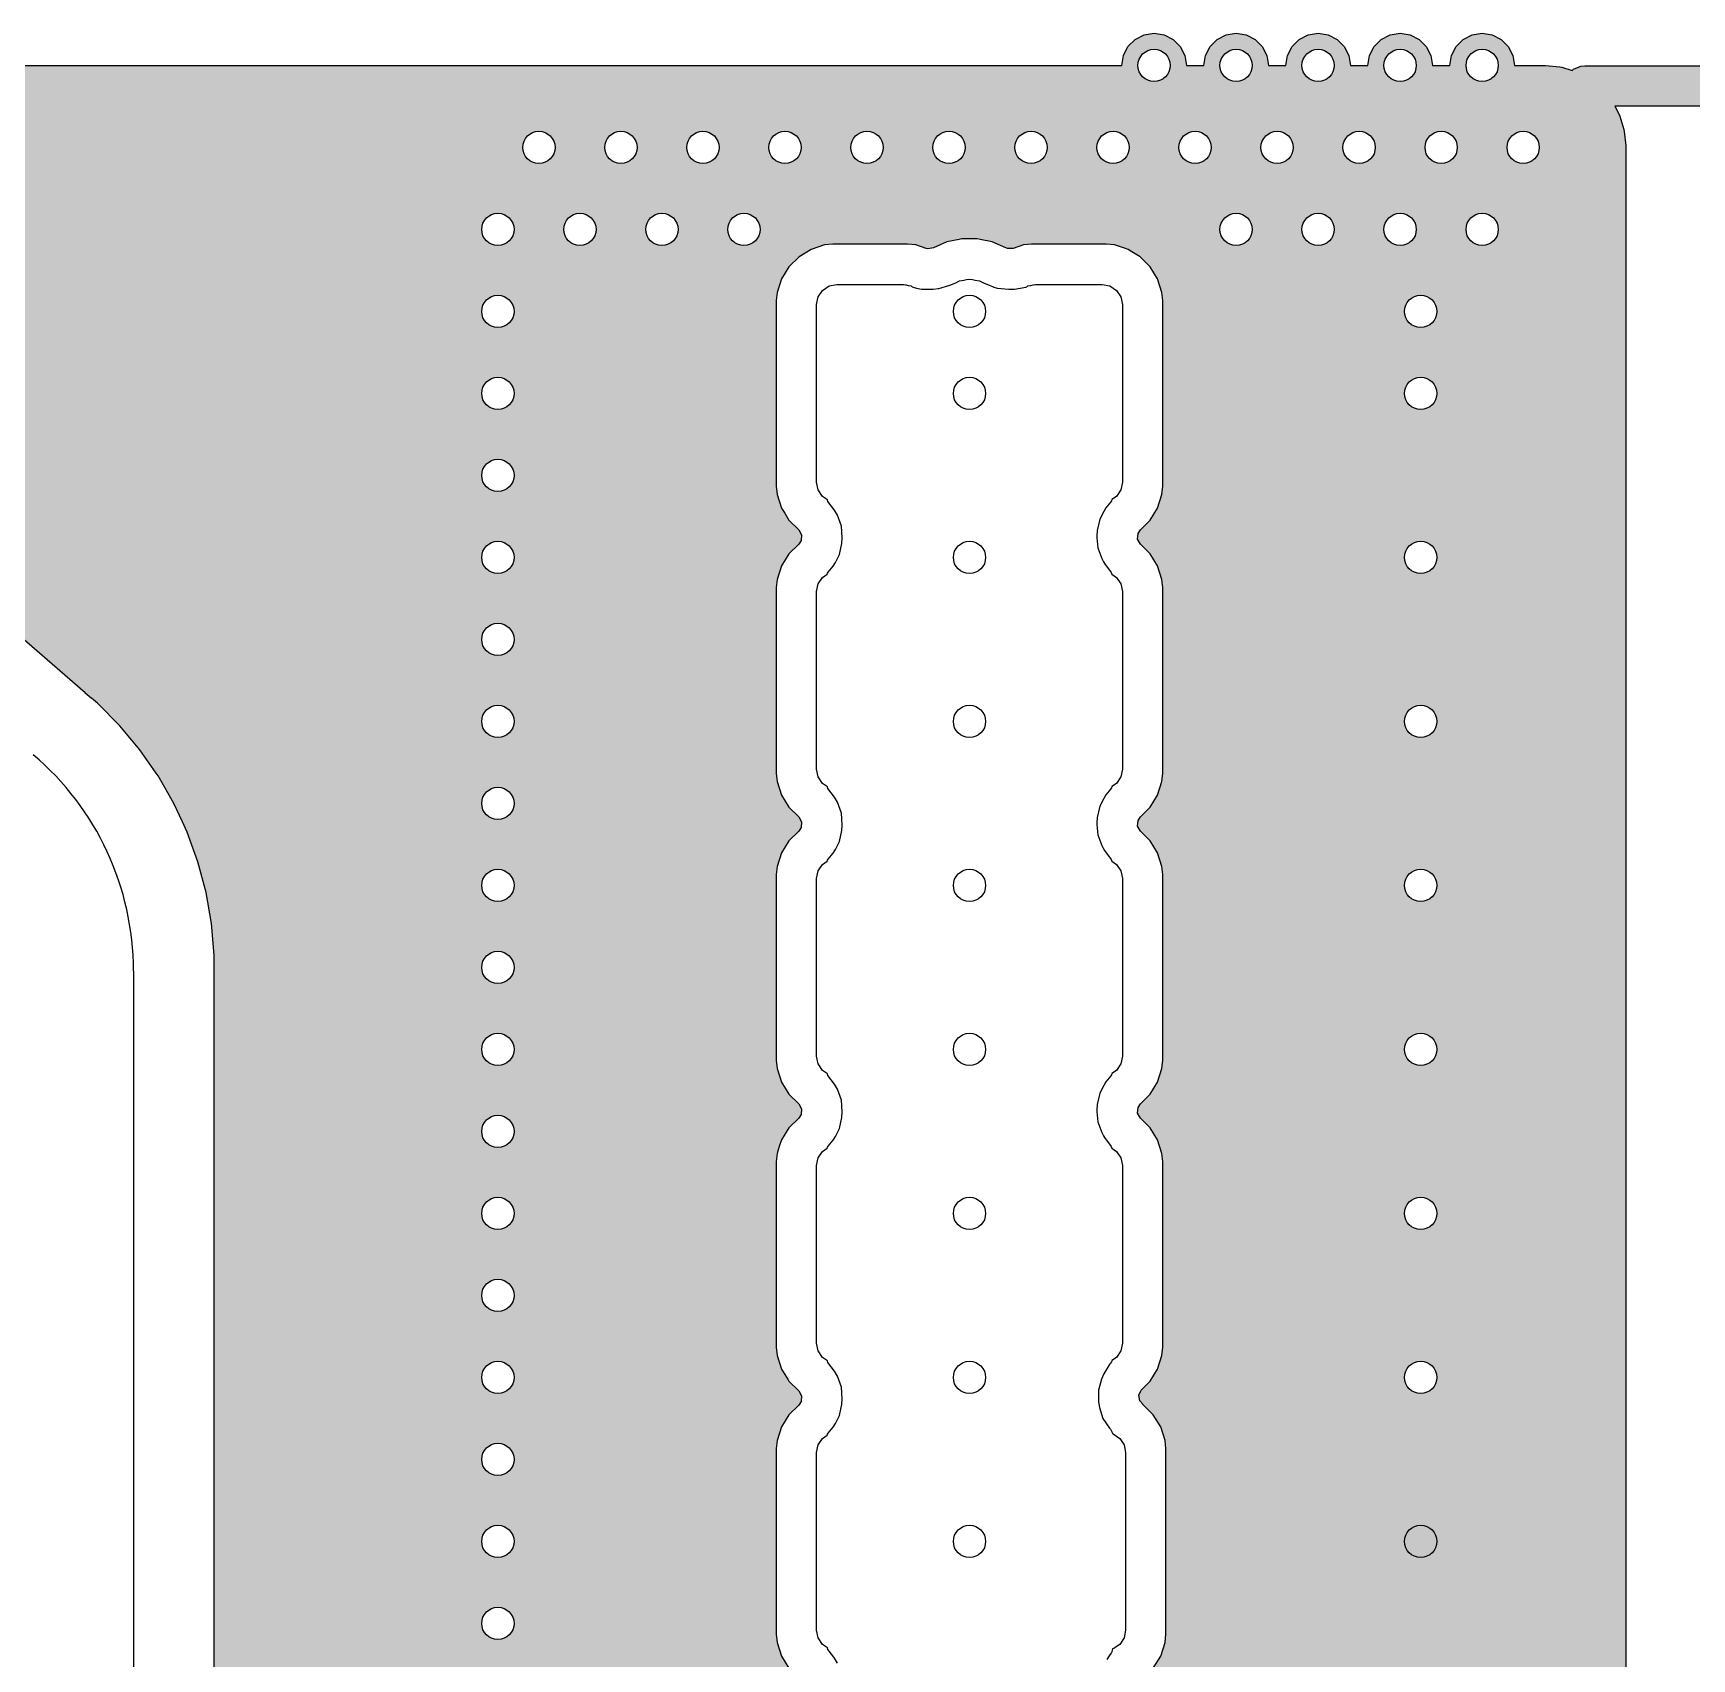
# Model space of a CAD drawing. Header units: millimetres. Extents: x -3894 to -3474, y -291 to 6.
# Drawn here: x -3743.96 to -3723.42, y -243.22 to -223.07 of the extents above; entities that cross this region are included whole.
import ezdxf

# ---------------------------------------------------------------- set-up
doc = ezdxf.new("R2010")
doc.units = ezdxf.units.MM
doc.layers.add('BLACK', color=7, linetype='Continuous')

msp = doc.modelspace()

# ---------------------------------------------------------------- hatches: boundary and pattern name
h = msp.add_hatch(color=256)
h.paths.add_polyline_path([(-3748.116, -223.474), (-3749.791, -223.474), (-3749.841, -223.485), (-3749.894, -223.529), (-3749.915, -223.596), (-3749.897, -223.663), (-3749.742, -223.914), (-3749.74, -223.918), (-3749.38, -224.461), (-3749.141, -224.821), (-3749.139, -224.824), (-3748.51, -225.706), (-3748.508, -225.71), (-3748.116, -226.222)])
h.paths.add_polyline_path([(-3736.259, -223.474), (-3748.116, -223.474), (-3748.116, -226.222), (-3747.989, -226.388), (-3747.989, -226.388), (-3747.85, -226.57), (-3747.848, -226.574), (-3747.788, -226.646), (-3747.162, -227.412), (-3747.159, -227.415), (-3746.445, -228.23), (-3746.442, -228.233), (-3746.033, -228.67), (-3745.702, -229.023), (-3745.699, -229.026), (-3744.932, -229.792), (-3744.929, -229.794), (-3744.769, -229.944), (-3744.524, -230.173), (-3736.259, -230.173), (-3736.259, -225.687, -0.290043), (-3736.374, -225.506, -0.290043), (-3736.259, -225.326)])
h.paths.add_polyline_path([(-3738.006, -225.506, -1), (-3738.406, -225.506, -1)], flags=16)
h.paths.add_polyline_path([(-3738.006, -226.522, -1), (-3738.406, -226.522, -1)], flags=16)
h.paths.add_polyline_path([(-3738.006, -227.538, -1), (-3738.406, -227.538, -1)], flags=16)
h.paths.add_polyline_path([(-3737.498, -224.49, -1), (-3737.898, -224.49, -1)], flags=16)
h.paths.add_polyline_path([(-3738.006, -228.554, -1), (-3738.406, -228.554, -1)], flags=16)
h.paths.add_polyline_path([(-3736.99, -225.506, -1), (-3737.39, -225.506, -1)], flags=16)
h.paths.add_polyline_path([(-3738.006, -229.57, -1), (-3738.406, -229.57, -1)], flags=16)
h.paths.add_polyline_path([(-3736.482, -224.49, -1), (-3736.882, -224.49, -1)], flags=16)
h.paths.add_polyline_path([(-3734.758, -226.388), (-3734.748, -226.286), (-3734.692, -226.119), (-3734.6, -225.97), (-3734.476, -225.846), (-3734.327, -225.754), (-3734.16, -225.698), (-3734.16, -225.698), (-3734.058, -225.688), (-3733.133, -225.688), (-3733.03, -225.698), (-3732.902, -225.741), (-3732.881, -225.746), (-3732.812, -225.736), (-3732.643, -225.661), (-3732.458, -225.622), (-3732.269, -225.622), (-3732.23, -225.63), (-3732.084, -225.661), (-3731.915, -225.736), (-3731.895, -225.743), (-3731.825, -225.741), (-3731.697, -225.698), (-3731.595, -225.688), (-3730.67, -225.688), (-3730.567, -225.698), (-3730.567, -225.698), (-3730.446, -225.738), (-3730.4, -225.754), (-3730.354, -225.782), (-3730.251, -225.846), (-3730.127, -225.97), (-3730.035, -226.119), (-3729.98, -226.286), (-3729.969, -226.388), (-3729.969, -228.688), (-3729.98, -228.791), (-3730.035, -228.958), (-3730.127, -229.107), (-3730.248, -229.229), (-3730.277, -229.273), (-3730.282, -229.343), (-3730.248, -229.404), (-3730.127, -229.526), (-3730.035, -229.675), (-3729.98, -229.842), (-3729.969, -229.944), (-3729.969, -230.173), (-3724.236, -230.173), (-3724.236, -224.481), (-3724.236, -224.468), (-3724.254, -224.291), (-3724.258, -224.268), (-3724.308, -224.103), (-3724.317, -224.081), (-3724.372, -223.978), (-3723.972, -223.978), (-3723.972, -223.478), (-3724.744, -223.478), (-3724.792, -223.483), (-3724.882, -223.521), (-3724.901, -223.536), (-3725.029, -223.497), (-3725.053, -223.492), (-3725.229, -223.475), (-3725.242, -223.474), (-3725.614, -223.474), (-3725.633, -223.351), (-3725.69, -223.239), (-3725.778, -223.151), (-3725.89, -223.094), (-3726.014, -223.074), (-3726.137, -223.094), (-3726.249, -223.151), (-3726.337, -223.239), (-3726.394, -223.351), (-3726.414, -223.474), (-3726.63, -223.474), (-3726.649, -223.351), (-3726.706, -223.239), (-3726.794, -223.151), (-3726.906, -223.094), (-3727.03, -223.074), (-3727.153, -223.094), (-3727.265, -223.151), (-3727.353, -223.239), (-3727.41, -223.351), (-3727.43, -223.474), (-3727.646, -223.474), (-3727.665, -223.351), (-3727.722, -223.239), (-3727.81, -223.151), (-3727.922, -223.094), (-3728.046, -223.074), (-3728.169, -223.094), (-3728.281, -223.151), (-3728.369, -223.239), (-3728.426, -223.351), (-3728.446, -223.474), (-3728.662, -223.474), (-3728.681, -223.351), (-3728.738, -223.239), (-3728.826, -223.151), (-3728.938, -223.094), (-3729.062, -223.074), (-3729.185, -223.094), (-3729.297, -223.151), (-3729.385, -223.239), (-3729.442, -223.351), (-3729.462, -223.474), (-3729.678, -223.474), (-3729.697, -223.351), (-3729.754, -223.239), (-3729.842, -223.151), (-3729.954, -223.094), (-3730.078, -223.074), (-3730.201, -223.094), (-3730.313, -223.151), (-3730.401, -223.239), (-3730.458, -223.351), (-3730.478, -223.474), (-3736.259, -223.474), (-3736.259, -225.326, -0.550336), (-3735.974, -225.506, -0.550336), (-3736.259, -225.687), (-3736.259, -230.173), (-3734.758, -230.173), (-3734.758, -229.944), (-3734.748, -229.842), (-3734.692, -229.675), (-3734.6, -229.526), (-3734.479, -229.404), (-3734.45, -229.36), (-3734.445, -229.29), (-3734.479, -229.229), (-3734.6, -229.107), (-3734.652, -229.023), (-3734.692, -228.958), (-3734.748, -228.791), (-3734.748, -228.791), (-3734.758, -228.688)])
h.paths.add_polyline_path([(-3735.358, -225.506, -1), (-3734.958, -225.506, -1)], flags=16)
h.paths.add_polyline_path([(-3735.866, -224.49, -1), (-3735.466, -224.49, -1)], flags=16)
h.paths.add_polyline_path([(-3734.85, -224.49, -1), (-3734.45, -224.49, -1)], flags=16)
h.paths.add_polyline_path([(-3733.834, -224.49, -1), (-3733.434, -224.49, -1)], flags=16)
h.paths.add_polyline_path([(-3732.818, -224.49, -1), (-3732.418, -224.49, -1)], flags=16)
h.paths.add_polyline_path([(-3731.802, -224.49, -1), (-3731.402, -224.49, -1)], flags=16)
h.paths.add_polyline_path([(-3730.786, -224.49, -1), (-3730.386, -224.49, -1)], flags=16)
h.paths.add_polyline_path([(-3729.77, -224.49, -1), (-3729.37, -224.49, -1)], flags=16)
h.paths.add_polyline_path([(-3730.278, -223.474, -1), (-3729.878, -223.474, -1)], flags=16)
h.paths.add_polyline_path([(-3729.262, -225.506, -1), (-3728.862, -225.506, -1)], flags=16)
h.paths.add_polyline_path([(-3729.262, -223.474, -1), (-3728.862, -223.474, -1)], flags=16)
h.paths.add_polyline_path([(-3728.754, -224.49, -1), (-3728.354, -224.49, -1)], flags=16)
h.paths.add_polyline_path([(-3728.246, -225.506, -1), (-3727.846, -225.506, -1)], flags=16)
h.paths.add_polyline_path([(-3728.246, -223.474, -1), (-3727.846, -223.474, -1)], flags=16)
h.paths.add_polyline_path([(-3727.738, -224.49, -1), (-3727.338, -224.49, -1)], flags=16)
h.paths.add_polyline_path([(-3727.23, -225.506, -1), (-3726.83, -225.506, -1)], flags=16)
h.paths.add_polyline_path([(-3726.576, -227.538, -1), (-3726.976, -227.538, -1)], flags=16)
h.paths.add_polyline_path([(-3726.576, -226.522, -1), (-3726.976, -226.522, -1)], flags=16)
h.paths.add_polyline_path([(-3726.576, -229.57, -1), (-3726.976, -229.57, -1)], flags=16)
h.paths.add_polyline_path([(-3727.23, -223.474, -1), (-3726.83, -223.474, -1)], flags=16)
h.paths.add_polyline_path([(-3726.722, -224.49, -1), (-3726.322, -224.49, -1)], flags=16)
h.paths.add_polyline_path([(-3726.214, -225.506, -1), (-3725.814, -225.506, -1)], flags=16)
h.paths.add_polyline_path([(-3726.214, -223.474, -1), (-3725.814, -223.474, -1)], flags=16)
h.paths.add_polyline_path([(-3725.706, -224.49, -1), (-3725.306, -224.49, -1)], flags=16)
h = msp.add_hatch(color=256)
h.paths.add_polyline_path([(-3713.137, -223.552), (-3713.175, -223.521), (-3713.265, -223.483), (-3713.314, -223.478), (-3723.972, -223.478), (-3723.972, -223.978), (-3713.417, -223.978), (-3711.167, -226.228), (-3711.174, -226.268), (-3711.154, -226.392), (-3711.097, -226.504), (-3711.009, -226.592), (-3710.897, -226.649), (-3710.774, -226.668), (-3710.65, -226.649), (-3710.538, -226.592), (-3710.45, -226.504), (-3710.393, -226.392), (-3710.374, -226.268), (-3710.393, -226.145), (-3710.45, -226.033), (-3710.538, -225.945), (-3710.65, -225.888), (-3710.774, -225.868), (-3710.814, -225.875)])
h.paths.add_polyline_path([(-3710.574, -226.268, -1), (-3710.974, -226.268, -1)], flags=16)
h = msp.add_hatch(color=256)
h.paths.add_polyline_path([(-3736.259, -230.173), (-3744.524, -230.173), (-3744.137, -230.534), (-3744.134, -230.536), (-3743.318, -231.249), (-3743.316, -231.251), (-3743.242, -231.313), (-3743.166, -231.377), (-3742.89, -231.655), (-3742.89, -231.655), (-3742.639, -231.956), (-3742.438, -232.244), (-3742.415, -232.278), (-3742.415, -232.278), (-3742.333, -232.421), (-3742.22, -232.618), (-3742.114, -232.846), (-3742.055, -232.973), (-3741.921, -233.342), (-3741.821, -233.721), (-3741.753, -234.107), (-3741.753, -234.107), (-3741.719, -234.497), (-3741.719, -234.714), (-3741.719, -240.318), (-3736.259, -240.318)])
h.paths.add_polyline_path([(-3738.006, -233.634, -1), (-3738.406, -233.634, -1)], flags=16)
h.paths.add_polyline_path([(-3738.406, -232.618, -1), (-3738.006, -232.618, -1)], flags=16)
h.paths.add_polyline_path([(-3738.006, -234.65, -1), (-3738.406, -234.65, -1)], flags=16)
h.paths.add_polyline_path([(-3738.406, -231.602, -1), (-3738.006, -231.602, -1)], flags=16)
h.paths.add_polyline_path([(-3738.006, -235.666, -1), (-3738.406, -235.666, -1)], flags=16)
h.paths.add_polyline_path([(-3738.406, -230.586, -1), (-3738.006, -230.586, -1)], flags=16)
h.paths.add_polyline_path([(-3738.006, -236.682, -1), (-3738.406, -236.682, -1)], flags=16)
h.paths.add_polyline_path([(-3738.006, -237.698, -1), (-3738.406, -237.698, -1)], flags=16)
h.paths.add_polyline_path([(-3738.006, -238.714, -1), (-3738.406, -238.714, -1)], flags=16)
h.paths.add_polyline_path([(-3738.006, -239.73, -1), (-3738.406, -239.73, -1)], flags=16)
msp.add_hatch(color=256).paths.add_polyline_path([(-3734.692, -233.231), (-3734.6, -233.082), (-3734.479, -232.96), (-3734.45, -232.916), (-3734.445, -232.846), (-3734.479, -232.785), (-3734.6, -232.663), (-3734.692, -232.514), (-3734.748, -232.347), (-3734.748, -232.347), (-3734.758, -232.244), (-3734.758, -230.173), (-3736.259, -230.173), (-3736.259, -240.318), (-3734.677, -240.318), (-3734.6, -240.194), (-3734.479, -240.072), (-3734.45, -240.028), (-3734.445, -239.958), (-3734.479, -239.897), (-3734.6, -239.775), (-3734.692, -239.626), (-3734.748, -239.459), (-3734.748, -239.459), (-3734.758, -239.356), (-3734.758, -237.056), (-3734.748, -236.954), (-3734.72, -236.871), (-3734.692, -236.787), (-3734.6, -236.638), (-3734.479, -236.516), (-3734.45, -236.472), (-3734.445, -236.402), (-3734.479, -236.341), (-3734.6, -236.219), (-3734.692, -236.07), (-3734.748, -235.903), (-3734.748, -235.903), (-3734.758, -235.8), (-3734.758, -233.5), (-3734.748, -233.398)])
h = msp.add_hatch(color=256)
h.paths.add_polyline_path([(-3724.236, -230.173), (-3729.969, -230.173), (-3729.969, -232.244), (-3729.98, -232.347), (-3730.035, -232.514), (-3730.127, -232.663), (-3730.198, -232.734), (-3730.248, -232.785), (-3730.277, -232.829), (-3730.282, -232.899), (-3730.248, -232.96), (-3730.127, -233.082), (-3730.035, -233.231), (-3729.98, -233.398), (-3729.969, -233.5), (-3729.969, -235.8), (-3729.98, -235.903), (-3730.035, -236.07), (-3730.127, -236.219), (-3730.248, -236.341), (-3730.277, -236.385), (-3730.282, -236.455), (-3730.248, -236.516), (-3730.127, -236.638), (-3730.035, -236.787), (-3729.98, -236.954), (-3729.969, -237.056), (-3729.969, -239.356), (-3729.98, -239.459), (-3730.035, -239.626), (-3730.127, -239.775), (-3730.231, -239.879), (-3730.238, -239.887), (-3730.266, -239.951), (-3730.255, -240.02), (-3730.194, -240.088), (-3730.088, -240.194), (-3730.012, -240.318), (-3724.236, -240.318)])
h.paths.add_polyline_path([(-3726.976, -233.634, -1), (-3726.576, -233.634, -1)], flags=16)
h.paths.add_polyline_path([(-3726.576, -235.666, -1), (-3726.976, -235.666, -1)], flags=16)
h.paths.add_polyline_path([(-3726.976, -231.602, -1), (-3726.576, -231.602, -1)], flags=16)
h.paths.add_polyline_path([(-3726.576, -237.698, -1), (-3726.976, -237.698, -1)], flags=16)
h.paths.add_polyline_path([(-3726.576, -239.73, -1), (-3726.976, -239.73, -1)], flags=16)
h = msp.add_hatch(color=256)
h.paths.add_polyline_path([(-3736.259, -240.318), (-3741.719, -240.318), (-3741.719, -244.807), (-3741.718, -244.824), (-3741.689, -244.888), (-3741.631, -244.926), (-3741.47, -244.974), (-3741.242, -245.063), (-3741.039, -245.142), (-3740.623, -245.347), (-3740.446, -245.453), (-3740.225, -245.585), (-3739.849, -245.856), (-3739.729, -245.959), (-3739.497, -246.158), (-3739.171, -246.488), (-3738.902, -246.811), (-3738.874, -246.844), (-3738.702, -247.09), (-3738.647, -247.169), (-3738.609, -247.224), (-3738.375, -247.624), (-3738.177, -248.043), (-3738.013, -248.477), (-3737.887, -248.923), (-3737.799, -249.378), (-3737.749, -249.839), (-3737.738, -250.303), (-3737.766, -250.765), (-3737.815, -251.104), (-3736.259, -251.104)])
h.paths.add_polyline_path([(-3738.006, -242.778, -1), (-3738.406, -242.778, -1)], flags=16)
h.paths.add_polyline_path([(-3738.406, -241.762, -1), (-3738.006, -241.762, -1)], flags=16)
h.paths.add_polyline_path([(-3738.006, -243.794, -1), (-3738.406, -243.794, -1)], flags=16)
h.paths.add_polyline_path([(-3738.406, -240.746, -1), (-3738.006, -240.746, -1)], flags=16)
h.paths.add_polyline_path([(-3738.006, -244.81, -1), (-3738.406, -244.81, -1)], flags=16)
h.paths.add_polyline_path([(-3738.006, -245.826, -1), (-3738.406, -245.826, -1)], flags=16)
h.paths.add_polyline_path([(-3734.479, -247.184), (-3734.45, -247.14), (-3734.445, -247.07), (-3734.479, -247.009), (-3734.6, -246.887), (-3734.692, -246.738), (-3734.748, -246.571), (-3734.748, -246.571), (-3734.758, -246.468), (-3734.758, -244.168), (-3734.748, -244.066), (-3734.692, -243.899), (-3734.6, -243.75), (-3734.479, -243.628), (-3734.45, -243.584), (-3734.445, -243.514), (-3734.479, -243.453), (-3734.6, -243.331), (-3734.692, -243.182), (-3734.748, -243.015), (-3734.748, -243.015), (-3734.758, -242.912), (-3734.758, -240.612), (-3734.748, -240.51), (-3734.684, -240.318), (-3736.259, -240.318), (-3736.259, -251.104), (-3724.236, -251.104), (-3724.236, -240.318), (-3730.012, -240.318), (-3729.996, -240.343), (-3729.941, -240.51), (-3729.931, -240.612), (-3729.931, -242.912), (-3729.941, -243.015), (-3729.996, -243.182), (-3730.088, -243.331), (-3730.21, -243.453), (-3730.238, -243.497), (-3730.243, -243.567), (-3730.21, -243.628), (-3730.088, -243.75), (-3729.996, -243.899), (-3729.941, -244.066), (-3729.931, -244.168), (-3729.931, -246.468), (-3729.941, -246.571), (-3729.996, -246.738), (-3730.088, -246.887), (-3730.221, -247.02), (-3730.259, -247.071), (-3730.264, -247.14), (-3730.231, -247.202), (-3730.127, -247.306), (-3730.035, -247.455), (-3729.98, -247.622), (-3729.969, -247.724), (-3729.969, -250.024), (-3729.98, -250.127), (-3730.035, -250.294), (-3730.127, -250.443), (-3730.251, -250.567), (-3730.4, -250.659), (-3730.567, -250.714), (-3730.613, -250.719), (-3730.67, -250.725), (-3731.595, -250.725), (-3731.697, -250.714), (-3731.825, -250.672), (-3731.846, -250.667), (-3731.915, -250.676), (-3732.084, -250.752), (-3732.269, -250.791), (-3732.269, -250.791), (-3732.458, -250.791), (-3732.458, -250.791), (-3732.643, -250.752), (-3732.812, -250.676), (-3732.832, -250.67), (-3732.902, -250.672), (-3733.03, -250.714), (-3733.076, -250.719), (-3733.133, -250.725), (-3734.058, -250.725), (-3734.16, -250.714), (-3734.327, -250.659), (-3734.476, -250.567), (-3734.6, -250.443), (-3734.687, -250.303), (-3734.692, -250.294), (-3734.748, -250.127), (-3734.748, -250.127), (-3734.758, -250.024), (-3734.758, -247.724), (-3734.748, -247.622), (-3734.692, -247.455), (-3734.6, -247.306)])

# ---------------------------------------------------------------- linework, layer by layer
at = {"layer": 'BLACK', "linetype": 'Continuous'}
for p, q in [((-3730.313, -223.151), (-3730.201, -223.094)), ((-3730.201, -223.094), (-3730.078, -223.074)), ((-3730.078, -223.074), (-3729.954, -223.094)), ((-3729.954, -223.094), (-3729.842, -223.151)), ((-3729.297, -223.151), (-3729.185, -223.094)), ((-3729.185, -223.094), (-3729.062, -223.074)), ((-3729.062, -223.074), (-3728.938, -223.094)), ((-3728.938, -223.094), (-3728.826, -223.151)), ((-3728.281, -223.151), (-3728.169, -223.094)), ((-3728.169, -223.094), (-3728.046, -223.074)), ((-3728.046, -223.074), (-3727.922, -223.094)), ((-3727.922, -223.094), (-3727.81, -223.151)), ((-3727.265, -223.151), (-3727.153, -223.094)), ((-3727.153, -223.094), (-3727.03, -223.074)), ((-3727.03, -223.074), (-3726.906, -223.094)), ((-3726.906, -223.094), (-3726.794, -223.151)), ((-3726.249, -223.151), (-3726.137, -223.094)), ((-3726.137, -223.094), (-3726.014, -223.074)), ((-3726.014, -223.074), (-3725.89, -223.094)), ((-3725.89, -223.094), (-3725.778, -223.151)), ((-3730.458, -223.351), (-3730.401, -223.239)), ((-3730.401, -223.239), (-3730.313, -223.151)), ((-3729.842, -223.151), (-3729.754, -223.239)), ((-3729.754, -223.239), (-3729.697, -223.351)), ((-3729.442, -223.351), (-3729.385, -223.239)), ((-3729.385, -223.239), (-3729.297, -223.151)), ((-3728.826, -223.151), (-3728.738, -223.239)), ((-3728.738, -223.239), (-3728.681, -223.351)), ((-3728.426, -223.351), (-3728.369, -223.239)), ((-3728.369, -223.239), (-3728.281, -223.151)), ((-3727.81, -223.151), (-3727.722, -223.239)), ((-3727.722, -223.239), (-3727.665, -223.351)), ((-3727.41, -223.351), (-3727.353, -223.239)), ((-3727.353, -223.239), (-3727.265, -223.151)), ((-3726.794, -223.151), (-3726.706, -223.239)), ((-3726.706, -223.239), (-3726.649, -223.351)), ((-3726.394, -223.351), (-3726.337, -223.239)), ((-3726.337, -223.239), (-3726.249, -223.151)), ((-3725.778, -223.151), (-3725.69, -223.239)), ((-3725.69, -223.239), (-3725.633, -223.351)), ((-3749.791, -223.474), (-3730.478, -223.474)), ((-3730.478, -223.474), (-3730.458, -223.351)), ((-3729.697, -223.351), (-3729.678, -223.474)), ((-3729.678, -223.474), (-3729.462, -223.474)), ((-3729.462, -223.474), (-3729.442, -223.351)), ((-3728.681, -223.351), (-3728.662, -223.474)), ((-3728.662, -223.474), (-3728.446, -223.474)), ((-3728.446, -223.474), (-3728.426, -223.351)), ((-3727.665, -223.351), (-3727.646, -223.474)), ((-3727.646, -223.474), (-3727.43, -223.474)), ((-3727.43, -223.474), (-3727.41, -223.351)), ((-3726.649, -223.351), (-3726.63, -223.474)), ((-3726.63, -223.474), (-3726.414, -223.474)), ((-3726.414, -223.474), (-3726.394, -223.351)), ((-3725.633, -223.351), (-3725.614, -223.474)), ((-3725.614, -223.474), (-3725.242, -223.474)), ((-3725.242, -223.474), (-3725.229, -223.475)), ((-3725.229, -223.475), (-3725.053, -223.492)), ((-3725.053, -223.492), (-3725.029, -223.497)), ((-3725.029, -223.497), (-3724.901, -223.536)), ((-3724.901, -223.536), (-3724.882, -223.521)), ((-3724.882, -223.521), (-3724.792, -223.483)), ((-3724.792, -223.483), (-3724.744, -223.478)), ((-3724.792, -223.483), (-3724.792, -223.483)), ((-3724.744, -223.478), (-3713.314, -223.478)), ((-3713.417, -223.978), (-3724.372, -223.978)), ((-3724.372, -223.978), (-3724.317, -224.081)), ((-3724.317, -224.081), (-3724.308, -224.103)), ((-3724.308, -224.103), (-3724.258, -224.268)), ((-3724.258, -224.268), (-3724.254, -224.291)), ((-3724.254, -224.291), (-3724.236, -224.468)), ((-3724.236, -224.468), (-3724.236, -224.481)), ((-3724.236, -224.481), (-3724.236, -253.964)), ((-3734.327, -225.754), (-3734.476, -225.846)), ((-3734.16, -225.698), (-3734.327, -225.754)), ((-3734.327, -225.754), (-3734.327, -225.754)), ((-3734.058, -225.688), (-3734.16, -225.698)), ((-3734.16, -225.698), (-3734.16, -225.698)), ((-3733.133, -225.688), (-3734.058, -225.688)), ((-3734.058, -225.688), (-3734.058, -225.688)), ((-3733.03, -225.698), (-3733.133, -225.688)), ((-3732.902, -225.741), (-3733.03, -225.698)), ((-3733.03, -225.698), (-3733.03, -225.698)), ((-3732.881, -225.746), (-3732.902, -225.741)), ((-3732.812, -225.736), (-3732.881, -225.746)), ((-3732.643, -225.661), (-3732.812, -225.736)), ((-3732.491, -225.629), (-3732.643, -225.661)), ((-3732.643, -225.661), (-3732.643, -225.661)), ((-3732.458, -225.622), (-3732.491, -225.629)), ((-3732.269, -225.622), (-3732.458, -225.622)), ((-3732.23, -225.63), (-3732.269, -225.622)), ((-3732.084, -225.661), (-3732.23, -225.63)), ((-3731.915, -225.736), (-3732.084, -225.661)), ((-3732.084, -225.661), (-3732.084, -225.661)), ((-3731.895, -225.743), (-3731.915, -225.736)), ((-3731.825, -225.741), (-3731.895, -225.743)), ((-3731.697, -225.698), (-3731.825, -225.741)), ((-3731.595, -225.688), (-3731.697, -225.698)), ((-3731.697, -225.698), (-3731.697, -225.698)), ((-3730.67, -225.688), (-3731.595, -225.688)), ((-3731.595, -225.688), (-3731.595, -225.688)), ((-3730.567, -225.698), (-3730.67, -225.688)), ((-3730.446, -225.738), (-3730.567, -225.698)), ((-3730.567, -225.698), (-3730.567, -225.698)), ((-3730.4, -225.754), (-3730.446, -225.738)), ((-3730.354, -225.782), (-3730.4, -225.754)), ((-3730.4, -225.754), (-3730.4, -225.754)), ((-3730.251, -225.846), (-3730.354, -225.782)), ((-3734.6, -225.97), (-3734.692, -226.119)), ((-3734.476, -225.846), (-3734.6, -225.97)), ((-3730.127, -225.97), (-3730.251, -225.846)), ((-3730.035, -226.119), (-3730.127, -225.97)), ((-3734.692, -226.119), (-3734.748, -226.286)), ((-3734.692, -226.119), (-3734.692, -226.119)), ((-3734.103, -226.207), (-3734.008, -226.188)), ((-3734.008, -226.188), (-3733.183, -226.188)), ((-3733.183, -226.188), (-3733.155, -226.194)), ((-3733.155, -226.194), (-3733.152, -226.194)), ((-3733.152, -226.194), (-3733.15, -226.194)), ((-3733.15, -226.194), (-3733.123, -226.2)), ((-3732.745, -226.237), (-3732.607, -226.198)), ((-3732.607, -226.198), (-3732.535, -226.166)), ((-3732.535, -226.166), (-3732.487, -226.142)), ((-3732.487, -226.142), (-3732.434, -226.134)), ((-3732.434, -226.134), (-3732.418, -226.13)), ((-3732.418, -226.13), (-3732.401, -226.128)), ((-3732.401, -226.128), (-3732.364, -226.122)), ((-3732.364, -226.122), (-3732.326, -226.128)), ((-3732.326, -226.128), (-3732.309, -226.13)), ((-3732.309, -226.13), (-3732.293, -226.134)), ((-3732.293, -226.134), (-3732.24, -226.142)), ((-3732.24, -226.142), (-3732.192, -226.166)), ((-3732.192, -226.166), (-3732.121, -226.198)), ((-3732.121, -226.198), (-3732.121, -226.198)), ((-3732.121, -226.198), (-3732.081, -226.214)), ((-3731.604, -226.2), (-3731.577, -226.194)), ((-3731.577, -226.194), (-3731.575, -226.194)), ((-3731.575, -226.194), (-3731.572, -226.194)), ((-3731.572, -226.194), (-3731.545, -226.188)), ((-3731.545, -226.188), (-3730.72, -226.188)), ((-3730.72, -226.188), (-3730.624, -226.207)), ((-3729.98, -226.286), (-3730.035, -226.119)), ((-3734.748, -226.286), (-3734.758, -226.388)), ((-3734.758, -226.388), (-3734.758, -228.688)), ((-3734.748, -226.286), (-3734.748, -226.286)), ((-3734.748, -226.286), (-3734.748, -226.286)), ((-3734.258, -226.438), (-3734.239, -226.343)), ((-3734.239, -226.343), (-3734.184, -226.262)), ((-3734.184, -226.262), (-3734.103, -226.207)), ((-3733.123, -226.2), (-3733.121, -226.201)), ((-3733.121, -226.201), (-3733.087, -226.207)), ((-3733.087, -226.207), (-3733.073, -226.217)), ((-3733.073, -226.217), (-3733.061, -226.221)), ((-3733.061, -226.221), (-3733.061, -226.221)), ((-3733.061, -226.221), (-3733.061, -226.221)), ((-3733.061, -226.221), (-3733.02, -226.232)), ((-3733.02, -226.232), (-3733, -226.237)), ((-3733, -226.237), (-3732.958, -226.245)), ((-3732.958, -226.245), (-3732.853, -226.246)), ((-3732.853, -226.246), (-3732.814, -226.247)), ((-3732.814, -226.247), (-3732.753, -226.239)), ((-3732.814, -226.247), (-3732.814, -226.247)), ((-3732.814, -226.247), (-3732.814, -226.247)), ((-3732.753, -226.239), (-3732.745, -226.237)), ((-3732.753, -226.239), (-3732.753, -226.239)), ((-3732.745, -226.237), (-3732.745, -226.237)), ((-3732.745, -226.237), (-3732.745, -226.237)), ((-3732.081, -226.214), (-3732.073, -226.217)), ((-3732.073, -226.217), (-3732.062, -226.221)), ((-3732.062, -226.221), (-3732.021, -226.233)), ((-3732.021, -226.233), (-3731.878, -226.248)), ((-3731.878, -226.248), (-3731.808, -226.246)), ((-3731.808, -226.246), (-3731.666, -226.221)), ((-3731.666, -226.221), (-3731.654, -226.217)), ((-3731.654, -226.217), (-3731.64, -226.207)), ((-3731.64, -226.207), (-3731.606, -226.201)), ((-3731.606, -226.201), (-3731.604, -226.2)), ((-3730.624, -226.207), (-3730.543, -226.262)), ((-3730.543, -226.262), (-3730.489, -226.343)), ((-3730.489, -226.343), (-3730.47, -226.438)), ((-3729.969, -226.388), (-3729.98, -226.286)), ((-3729.969, -228.688), (-3729.969, -226.388)), ((-3734.258, -228.638), (-3734.258, -226.438)), ((-3730.47, -226.438), (-3730.47, -228.638)), ((-3734.239, -228.734), (-3734.258, -228.638)), ((-3730.47, -228.638), (-3730.489, -228.734)), ((-3734.758, -228.688), (-3734.758, -228.688)), ((-3734.758, -228.688), (-3734.748, -228.791)), ((-3734.748, -228.791), (-3734.748, -228.791)), ((-3734.748, -228.791), (-3734.692, -228.958)), ((-3734.184, -228.815), (-3734.239, -228.734)), ((-3734.125, -228.855), (-3734.184, -228.815)), ((-3734.117, -228.877), (-3734.125, -228.855)), ((-3730.605, -228.869), (-3730.613, -228.88)), ((-3730.601, -228.854), (-3730.605, -228.869)), ((-3730.543, -228.815), (-3730.601, -228.854)), ((-3730.489, -228.734), (-3730.543, -228.815)), ((-3730.035, -228.958), (-3729.98, -228.791)), ((-3729.98, -228.791), (-3729.969, -228.688)), ((-3734.692, -228.958), (-3734.692, -228.958)), ((-3734.692, -228.958), (-3734.652, -229.023)), ((-3734.652, -229.023), (-3734.6, -229.107)), ((-3734.035, -228.986), (-3734.117, -228.877)), ((-3734.001, -229.048), (-3734.035, -228.986)), ((-3734.035, -228.986), (-3734.035, -228.986)), ((-3733.951, -229.183), (-3734.001, -229.048)), ((-3730.702, -229), (-3730.751, -229.096)), ((-3730.674, -228.955), (-3730.702, -229)), ((-3730.613, -228.88), (-3730.674, -228.955)), ((-3730.127, -229.107), (-3730.035, -228.958)), ((-3734.6, -229.107), (-3734.479, -229.229)), ((-3734.479, -229.229), (-3734.445, -229.29)), ((-3733.941, -229.326), (-3733.951, -229.183)), ((-3730.781, -229.237), (-3730.786, -229.307)), ((-3730.751, -229.096), (-3730.781, -229.237)), ((-3730.781, -229.237), (-3730.781, -229.237)), ((-3730.751, -229.096), (-3730.751, -229.096)), ((-3730.282, -229.343), (-3730.277, -229.273)), ((-3730.277, -229.273), (-3730.248, -229.229)), ((-3730.248, -229.229), (-3730.127, -229.107)), ((-3734.479, -229.404), (-3734.6, -229.526)), ((-3734.45, -229.36), (-3734.479, -229.404)), ((-3734.445, -229.29), (-3734.45, -229.36)), ((-3733.976, -229.536), (-3733.946, -229.396)), ((-3733.946, -229.396), (-3733.941, -229.326)), ((-3730.786, -229.307), (-3730.786, -229.307)), ((-3730.786, -229.307), (-3730.785, -229.326)), ((-3730.785, -229.326), (-3730.776, -229.45)), ((-3730.776, -229.45), (-3730.726, -229.585)), ((-3730.248, -229.404), (-3730.282, -229.343)), ((-3730.127, -229.526), (-3730.248, -229.404)), ((-3734.692, -229.675), (-3734.748, -229.842)), ((-3734.6, -229.526), (-3734.692, -229.675)), ((-3734.692, -229.675), (-3734.692, -229.675)), ((-3734.114, -229.753), (-3734.053, -229.677)), ((-3734.053, -229.677), (-3734.025, -229.633)), ((-3734.025, -229.633), (-3733.976, -229.536)), ((-3730.726, -229.585), (-3730.703, -229.626)), ((-3730.703, -229.626), (-3730.692, -229.646)), ((-3730.692, -229.646), (-3730.61, -229.756)), ((-3730.035, -229.675), (-3730.127, -229.526)), ((-3729.98, -229.842), (-3730.035, -229.675)), ((-3734.748, -229.842), (-3734.758, -229.944)), ((-3734.748, -229.842), (-3734.748, -229.842)), ((-3734.748, -229.842), (-3734.748, -229.842)), ((-3734.239, -229.899), (-3734.184, -229.818)), ((-3734.184, -229.818), (-3734.126, -229.779)), ((-3734.126, -229.779), (-3734.122, -229.764)), ((-3734.122, -229.764), (-3734.114, -229.753)), ((-3730.61, -229.756), (-3730.602, -229.778)), ((-3730.602, -229.778), (-3730.543, -229.818)), ((-3730.543, -229.818), (-3730.489, -229.899)), ((-3729.969, -229.944), (-3729.98, -229.842)), ((-3734.758, -229.944), (-3734.758, -232.244)), ((-3734.258, -229.994), (-3734.239, -229.899)), ((-3734.258, -232.194), (-3734.258, -229.994)), ((-3730.489, -229.899), (-3730.47, -229.994)), ((-3730.47, -229.994), (-3730.47, -232.194)), ((-3729.969, -232.244), (-3729.969, -229.944)), ((-3743.318, -231.249), (-3744.134, -230.536)), ((-3743.316, -231.251), (-3743.318, -231.249)), ((-3743.242, -231.313), (-3743.316, -231.251)), ((-3743.241, -231.314), (-3743.242, -231.313)), ((-3743.166, -231.377), (-3743.241, -231.314)), ((-3742.89, -231.655), (-3743.166, -231.377)), ((-3743.166, -231.377), (-3743.166, -231.377)), ((-3742.639, -231.956), (-3742.89, -231.655)), ((-3742.89, -231.655), (-3742.89, -231.655)), ((-3742.438, -232.244), (-3742.639, -231.956)), ((-3742.639, -231.956), (-3742.639, -231.956)), ((-3742.639, -231.956), (-3742.639, -231.956)), ((-3742.415, -232.278), (-3742.438, -232.244)), ((-3742.333, -232.421), (-3742.415, -232.278)), ((-3742.415, -232.278), (-3742.415, -232.278)), ((-3734.758, -232.244), (-3734.758, -232.244)), ((-3734.758, -232.244), (-3734.748, -232.347)), ((-3734.748, -232.347), (-3734.748, -232.347)), ((-3734.748, -232.347), (-3734.692, -232.514)), ((-3734.239, -232.29), (-3734.258, -232.194)), ((-3734.184, -232.371), (-3734.239, -232.29)), ((-3730.489, -232.29), (-3730.543, -232.371)), ((-3730.47, -232.194), (-3730.489, -232.29)), ((-3730.035, -232.514), (-3729.98, -232.347)), ((-3729.98, -232.347), (-3729.969, -232.244)), ((-3742.22, -232.618), (-3742.333, -232.421)), ((-3734.692, -232.514), (-3734.692, -232.514)), ((-3734.692, -232.514), (-3734.6, -232.663)), ((-3734.125, -232.411), (-3734.184, -232.371)), ((-3734.117, -232.433), (-3734.125, -232.411)), ((-3734.035, -232.542), (-3734.117, -232.433)), ((-3734.001, -232.604), (-3734.035, -232.542)), ((-3734.035, -232.542), (-3734.035, -232.542)), ((-3730.702, -232.556), (-3730.751, -232.652)), ((-3730.674, -232.511), (-3730.702, -232.556)), ((-3730.613, -232.436), (-3730.674, -232.511)), ((-3730.605, -232.425), (-3730.613, -232.436)), ((-3730.601, -232.41), (-3730.605, -232.425)), ((-3730.543, -232.371), (-3730.601, -232.41)), ((-3730.127, -232.663), (-3730.035, -232.514)), ((-3742.114, -232.846), (-3742.22, -232.618)), ((-3742.22, -232.618), (-3742.22, -232.618)), ((-3742.22, -232.618), (-3742.22, -232.618)), ((-3734.6, -232.663), (-3734.479, -232.785)), ((-3733.951, -232.739), (-3734.001, -232.604)), ((-3733.941, -232.882), (-3733.951, -232.739)), ((-3730.751, -232.652), (-3730.781, -232.793)), ((-3730.751, -232.652), (-3730.751, -232.652)), ((-3730.248, -232.785), (-3730.198, -232.734)), ((-3730.198, -232.734), (-3730.127, -232.663)), ((-3742.055, -232.973), (-3742.114, -232.846)), ((-3741.921, -233.342), (-3742.055, -232.973)), ((-3734.479, -232.96), (-3734.6, -233.082)), ((-3734.479, -232.785), (-3734.445, -232.846)), ((-3734.45, -232.916), (-3734.479, -232.96)), ((-3734.445, -232.846), (-3734.45, -232.916)), ((-3733.976, -233.092), (-3733.946, -232.952)), ((-3733.946, -232.952), (-3733.941, -232.882)), ((-3730.781, -232.793), (-3730.786, -232.863)), ((-3730.786, -232.863), (-3730.786, -232.863)), ((-3730.786, -232.863), (-3730.785, -232.882)), ((-3730.785, -232.882), (-3730.776, -233.006)), ((-3730.781, -232.793), (-3730.781, -232.793)), ((-3730.282, -232.899), (-3730.277, -232.829)), ((-3730.248, -232.96), (-3730.282, -232.899)), ((-3730.277, -232.829), (-3730.248, -232.785)), ((-3730.127, -233.082), (-3730.248, -232.96)), ((-3734.6, -233.082), (-3734.692, -233.231)), ((-3734.025, -233.189), (-3733.976, -233.092)), ((-3730.776, -233.006), (-3730.726, -233.141)), ((-3730.726, -233.141), (-3730.712, -233.166)), ((-3730.712, -233.166), (-3730.692, -233.202)), ((-3730.035, -233.231), (-3730.127, -233.082)), ((-3741.821, -233.721), (-3741.921, -233.342)), ((-3734.692, -233.231), (-3734.748, -233.398)), ((-3734.692, -233.231), (-3734.692, -233.231)), ((-3734.239, -233.455), (-3734.184, -233.374)), ((-3734.184, -233.374), (-3734.126, -233.335)), ((-3734.126, -233.335), (-3734.122, -233.32)), ((-3734.122, -233.32), (-3734.114, -233.309)), ((-3734.114, -233.309), (-3734.053, -233.233)), ((-3734.053, -233.233), (-3734.025, -233.189)), ((-3730.692, -233.202), (-3730.61, -233.312)), ((-3730.61, -233.312), (-3730.602, -233.334)), ((-3730.602, -233.334), (-3730.543, -233.374)), ((-3730.543, -233.374), (-3730.489, -233.455)), ((-3729.98, -233.398), (-3730.035, -233.231)), ((-3734.748, -233.398), (-3734.758, -233.5)), ((-3734.758, -233.5), (-3734.758, -235.8)), ((-3734.748, -233.398), (-3734.748, -233.398)), ((-3734.748, -233.398), (-3734.748, -233.398)), ((-3734.258, -233.55), (-3734.239, -233.455)), ((-3734.258, -235.75), (-3734.258, -233.55)), ((-3730.489, -233.455), (-3730.47, -233.55)), ((-3730.47, -233.55), (-3730.47, -235.75)), ((-3729.969, -233.5), (-3729.98, -233.398)), ((-3729.969, -235.8), (-3729.969, -233.5)), ((-3741.753, -234.107), (-3741.821, -233.721)), ((-3741.719, -234.497), (-3741.753, -234.107)), ((-3741.753, -234.107), (-3741.753, -234.107)), ((-3741.719, -234.714), (-3741.719, -234.497)), ((-3741.719, -234.497), (-3741.719, -234.497)), ((-3742.72, -234.693), (-3742.72, -245.712)), ((-3741.719, -244.807), (-3741.719, -234.714)), ((-3734.758, -235.8), (-3734.758, -235.8)), ((-3734.758, -235.8), (-3734.748, -235.903)), ((-3734.239, -235.846), (-3734.258, -235.75)), ((-3734.184, -235.927), (-3734.239, -235.846)), ((-3730.489, -235.846), (-3730.543, -235.927)), ((-3730.47, -235.75), (-3730.489, -235.846)), ((-3729.98, -235.903), (-3729.969, -235.8)), ((-3734.748, -235.903), (-3734.748, -235.903)), ((-3734.748, -235.903), (-3734.692, -236.07)), ((-3734.125, -235.967), (-3734.184, -235.927)), ((-3734.117, -235.989), (-3734.125, -235.967)), ((-3734.035, -236.098), (-3734.117, -235.989)), ((-3730.613, -235.992), (-3730.674, -236.067)), ((-3730.605, -235.981), (-3730.613, -235.992)), ((-3730.601, -235.966), (-3730.605, -235.981)), ((-3730.543, -235.927), (-3730.601, -235.966)), ((-3730.035, -236.07), (-3729.98, -235.903)), ((-3734.692, -236.07), (-3734.692, -236.07)), ((-3734.692, -236.07), (-3734.6, -236.219)), ((-3734.6, -236.219), (-3734.479, -236.341)), ((-3734.001, -236.16), (-3734.035, -236.098)), ((-3734.035, -236.098), (-3734.035, -236.098)), ((-3733.951, -236.295), (-3734.001, -236.16)), ((-3730.751, -236.208), (-3730.781, -236.349)), ((-3730.702, -236.112), (-3730.751, -236.208)), ((-3730.751, -236.208), (-3730.751, -236.208)), ((-3730.674, -236.067), (-3730.702, -236.112)), ((-3730.248, -236.341), (-3730.127, -236.219)), ((-3730.127, -236.219), (-3730.035, -236.07)), ((-3734.479, -236.341), (-3734.445, -236.402)), ((-3734.445, -236.402), (-3734.45, -236.472)), ((-3733.941, -236.438), (-3733.951, -236.295)), ((-3733.946, -236.508), (-3733.941, -236.438)), ((-3730.781, -236.349), (-3730.786, -236.419)), ((-3730.786, -236.419), (-3730.786, -236.419)), ((-3730.786, -236.419), (-3730.785, -236.438)), ((-3730.785, -236.438), (-3730.776, -236.562)), ((-3730.781, -236.349), (-3730.781, -236.349)), ((-3730.282, -236.455), (-3730.277, -236.385)), ((-3730.248, -236.516), (-3730.282, -236.455)), ((-3730.277, -236.385), (-3730.248, -236.341)), ((-3734.6, -236.638), (-3734.692, -236.787)), ((-3734.479, -236.516), (-3734.6, -236.638)), ((-3734.45, -236.472), (-3734.479, -236.516)), ((-3734.025, -236.745), (-3733.976, -236.648)), ((-3733.976, -236.648), (-3733.946, -236.508)), ((-3730.776, -236.562), (-3730.726, -236.697)), ((-3730.127, -236.638), (-3730.248, -236.516)), ((-3730.035, -236.787), (-3730.127, -236.638)), ((-3734.72, -236.871), (-3734.748, -236.954)), ((-3734.692, -236.787), (-3734.72, -236.871)), ((-3734.692, -236.787), (-3734.692, -236.787)), ((-3734.126, -236.891), (-3734.122, -236.876)), ((-3734.122, -236.876), (-3734.114, -236.865)), ((-3734.114, -236.865), (-3734.053, -236.789)), ((-3734.053, -236.789), (-3734.025, -236.745)), ((-3730.726, -236.697), (-3730.703, -236.738)), ((-3730.703, -236.738), (-3730.692, -236.758)), ((-3730.692, -236.758), (-3730.61, -236.868)), ((-3730.61, -236.868), (-3730.602, -236.89)), ((-3729.98, -236.954), (-3730.035, -236.787)), ((-3734.748, -236.954), (-3734.758, -237.056)), ((-3734.758, -237.056), (-3734.758, -239.356)), ((-3734.748, -236.954), (-3734.748, -236.954)), ((-3734.748, -236.954), (-3734.748, -236.954)), ((-3734.258, -237.106), (-3734.239, -237.011)), ((-3734.239, -237.011), (-3734.184, -236.93)), ((-3734.184, -236.93), (-3734.126, -236.891)), ((-3730.602, -236.89), (-3730.543, -236.93)), ((-3730.543, -236.93), (-3730.489, -237.011)), ((-3730.489, -237.011), (-3730.47, -237.106)), ((-3729.969, -237.056), (-3729.98, -236.954)), ((-3729.969, -239.356), (-3729.969, -237.056)), ((-3734.258, -239.306), (-3734.258, -237.106)), ((-3730.47, -237.106), (-3730.47, -239.306)), ((-3734.239, -239.402), (-3734.258, -239.306)), ((-3730.47, -239.306), (-3730.489, -239.402)), ((-3734.758, -239.356), (-3734.758, -239.356)), ((-3734.758, -239.356), (-3734.748, -239.459)), ((-3734.748, -239.459), (-3734.748, -239.459)), ((-3734.748, -239.459), (-3734.692, -239.626)), ((-3734.184, -239.483), (-3734.239, -239.402)), ((-3734.125, -239.523), (-3734.184, -239.483)), ((-3734.117, -239.545), (-3734.125, -239.523)), ((-3734.035, -239.654), (-3734.117, -239.545)), ((-3730.616, -239.552), (-3730.627, -239.563)), ((-3730.605, -239.537), (-3730.616, -239.552)), ((-3730.601, -239.522), (-3730.605, -239.537)), ((-3730.543, -239.483), (-3730.601, -239.522)), ((-3730.489, -239.402), (-3730.543, -239.483)), ((-3730.035, -239.626), (-3729.98, -239.459)), ((-3729.98, -239.459), (-3729.969, -239.356)), ((-3734.692, -239.626), (-3734.692, -239.626)), ((-3734.692, -239.626), (-3734.609, -239.762)), ((-3734.001, -239.716), (-3734.035, -239.654)), ((-3734.035, -239.654), (-3734.035, -239.654)), ((-3733.951, -239.851), (-3734.001, -239.716)), ((-3730.73, -239.751), (-3730.768, -239.889)), ((-3730.702, -239.686), (-3730.73, -239.75)), ((-3730.73, -239.75), (-3730.73, -239.75)), ((-3730.73, -239.75), (-3730.73, -239.751)), ((-3730.627, -239.563), (-3730.702, -239.686)), ((-3730.127, -239.775), (-3730.035, -239.626)), ((-3734.609, -239.762), (-3734.6, -239.775)), ((-3734.6, -239.775), (-3734.479, -239.897)), ((-3734.479, -239.897), (-3734.445, -239.958)), ((-3734.445, -239.958), (-3734.45, -240.028)), ((-3733.941, -239.994), (-3733.951, -239.851)), ((-3730.768, -239.889), (-3730.768, -239.889)), ((-3730.768, -239.889), (-3730.765, -240.033)), ((-3730.266, -239.951), (-3730.238, -239.887)), ((-3730.255, -240.02), (-3730.266, -239.951)), ((-3730.238, -239.887), (-3730.231, -239.879)), ((-3730.231, -239.879), (-3730.127, -239.775)), ((-3734.479, -240.072), (-3734.6, -240.194)), ((-3734.45, -240.028), (-3734.479, -240.072)), ((-3733.976, -240.204), (-3733.954, -240.102)), ((-3733.954, -240.102), (-3733.946, -240.064)), ((-3733.946, -240.064), (-3733.941, -239.994)), ((-3733.946, -240.064), (-3733.946, -240.064)), ((-3733.946, -240.064), (-3733.946, -240.064)), ((-3730.765, -240.033), (-3730.765, -240.033)), ((-3730.765, -240.033), (-3730.754, -240.102)), ((-3730.754, -240.102), (-3730.754, -240.102)), ((-3730.754, -240.102), (-3730.711, -240.239)), ((-3730.216, -240.063), (-3730.255, -240.02)), ((-3730.218, -240.065), (-3730.216, -240.063)), ((-3730.212, -240.07), (-3730.218, -240.065)), ((-3730.088, -240.194), (-3730.212, -240.07)), ((-3734.692, -240.343), (-3734.748, -240.51)), ((-3734.6, -240.194), (-3734.692, -240.343)), ((-3734.692, -240.343), (-3734.692, -240.343)), ((-3734.114, -240.421), (-3734.053, -240.345)), ((-3734.053, -240.345), (-3734.025, -240.301)), ((-3734.025, -240.301), (-3733.976, -240.204)), ((-3730.711, -240.239), (-3730.711, -240.239)), ((-3730.711, -240.239), (-3730.631, -240.358)), ((-3730.631, -240.358), (-3730.631, -240.358)), ((-3730.631, -240.358), (-3730.617, -240.373)), ((-3730.617, -240.373), (-3730.59, -240.431)), ((-3729.996, -240.343), (-3730.088, -240.194)), ((-3729.941, -240.51), (-3729.996, -240.343)), ((-3734.748, -240.51), (-3734.758, -240.612)), ((-3734.748, -240.51), (-3734.748, -240.51)), ((-3734.748, -240.51), (-3734.748, -240.51)), ((-3734.258, -240.662), (-3734.239, -240.567)), ((-3734.239, -240.567), (-3734.184, -240.486)), ((-3734.184, -240.486), (-3734.126, -240.447)), ((-3734.126, -240.447), (-3734.122, -240.432)), ((-3734.122, -240.432), (-3734.114, -240.421)), ((-3730.59, -240.431), (-3730.585, -240.431)), ((-3730.585, -240.431), (-3730.504, -240.486)), ((-3730.504, -240.486), (-3730.45, -240.567)), ((-3730.45, -240.567), (-3730.431, -240.662)), ((-3729.931, -240.612), (-3729.941, -240.51)), ((-3734.758, -240.612), (-3734.758, -242.912)), ((-3734.258, -242.862), (-3734.258, -240.662)), ((-3730.431, -240.662), (-3730.431, -242.862)), ((-3729.931, -242.912), (-3729.931, -240.612)), ((-3734.758, -242.912), (-3734.758, -242.912)), ((-3734.758, -242.912), (-3734.748, -243.015)), ((-3734.748, -243.015), (-3734.748, -243.015)), ((-3734.748, -243.015), (-3734.692, -243.182)), ((-3734.239, -242.958), (-3734.258, -242.862)), ((-3734.184, -243.039), (-3734.239, -242.958)), ((-3734.125, -243.079), (-3734.184, -243.039)), ((-3730.504, -243.039), (-3730.585, -243.093)), ((-3730.45, -242.958), (-3730.504, -243.039)), ((-3730.431, -242.862), (-3730.45, -242.958)), ((-3729.996, -243.182), (-3729.941, -243.015)), ((-3729.941, -243.015), (-3729.931, -242.912)), ((-3734.692, -243.182), (-3734.692, -243.182)), ((-3734.692, -243.182), (-3734.6, -243.331)), ((-3734.117, -243.101), (-3734.125, -243.079)), ((-3734.058, -243.179), (-3734.117, -243.101)), ((-3734.035, -243.21), (-3734.058, -243.179)), ((-3734.001, -243.272), (-3734.035, -243.21)), ((-3730.635, -243.179), (-3730.664, -243.224)), ((-3730.613, -243.152), (-3730.635, -243.179)), ((-3730.635, -243.179), (-3730.635, -243.179)), ((-3730.605, -243.141), (-3730.613, -243.152)), ((-3730.592, -243.095), (-3730.605, -243.141)), ((-3730.585, -243.093), (-3730.592, -243.095)), ((-3730.088, -243.331), (-3729.996, -243.182))]:
    msp.add_line(p, q, dxfattribs=at)
at = {"layer": 'BLACK'}
for centre in [(-3730.078, -223.474), (-3729.062, -223.474), (-3728.046, -223.474), (-3727.03, -223.474), (-3726.014, -223.474), (-3737.698, -224.49), (-3736.682, -224.49), (-3735.666, -224.49), (-3734.65, -224.49), (-3733.634, -224.49), (-3732.618, -224.49), (-3731.602, -224.49), (-3730.586, -224.49), (-3729.57, -224.49), (-3728.554, -224.49), (-3727.538, -224.49), (-3726.522, -224.49), (-3725.506, -224.49), (-3738.206, -225.506), (-3737.19, -225.506), (-3736.174, -225.506), (-3735.158, -225.506), (-3729.062, -225.506), (-3728.046, -225.506), (-3727.03, -225.506), (-3726.014, -225.506), (-3738.206, -226.522), (-3732.364, -226.522), (-3726.776, -226.522), (-3738.206, -227.538), (-3732.364, -227.538), (-3726.776, -227.538), (-3738.206, -228.554), (-3738.206, -229.57), (-3732.364, -229.57), (-3726.776, -229.57), (-3738.206, -230.586), (-3738.206, -231.602), (-3732.364, -231.602), (-3726.776, -231.602), (-3738.206, -232.618), (-3738.206, -233.634), (-3732.364, -233.634), (-3726.776, -233.634), (-3738.206, -234.65), (-3738.206, -235.666), (-3732.364, -235.666), (-3726.776, -235.666), (-3738.206, -236.682), (-3738.206, -237.698), (-3732.364, -237.698), (-3726.776, -237.698), (-3738.206, -238.714), (-3738.206, -239.73), (-3732.364, -239.73), (-3726.776, -239.73), (-3738.206, -240.746), (-3738.206, -241.762), (-3732.364, -241.762), (-3726.776, -241.762), (-3738.206, -242.778)]:
    msp.add_circle(centre, 0.2, dxfattribs=at)
msp.add_arc((-3746.225, -234.691), 3.505, 359.9739, 49.7922, dxfattribs=at)

doc.saveas('drawing.dxf')
